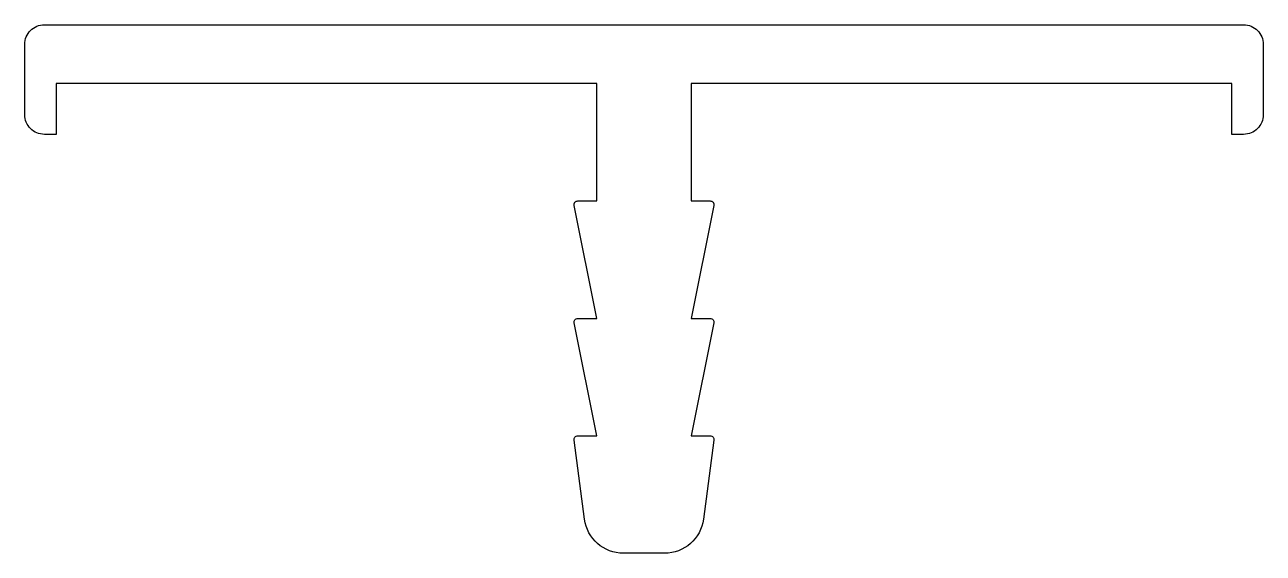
# Model space of a CAD drawing. Extents: x 1497 to 1528.6, y 151.4 to 164.9.
import ezdxf

# ---------------------------------------------------------------- set-up
doc = ezdxf.new("R2010")
doc.units = 0
doc.header["$LTSCALE"] = 15
doc.layers.get('0').update_dxf_attribs({"linetype": 'CONTINUOUS'})

msp = doc.modelspace()

# ---------------------------------------------------------------- linework, layer by layer
at = {"ltscale": 0.05}
msp.add_lwpolyline([(1513.309, 151.39), (1512.261, 151.39, -0.375902), (1511.269, 152.258), (1511, 154.277, -0.453592), (1511.099, 154.39), (1511.585, 154.39), (1511, 157.277, -0.453592), (1511.099, 157.39), (1511.585, 157.39), (1511, 160.277, -0.453592), (1511.099, 160.39), (1511.585, 160.39), (1511.585, 163.39), (1497.785, 163.39), (1497.785, 162.09), (1497.485, 162.09, -0.414214), (1496.985, 162.59), (1496.985, 164.39, -0.414214), (1497.485, 164.89), (1528.085, 164.89, -0.414214), (1528.585, 164.39), (1528.585, 162.59, -0.414214), (1528.085, 162.09), (1527.785, 162.09), (1527.785, 163.39), (1513.985, 163.39), (1513.985, 160.39), (1514.471, 160.39, -0.453592), (1514.57, 160.277), (1513.985, 157.39), (1514.471, 157.39, -0.453592), (1514.57, 157.277), (1513.985, 154.39), (1514.471, 154.39, -0.453592), (1514.57, 154.277), (1514.301, 152.258, -0.375902)], format="xyb", close=True, dxfattribs=at)

doc.saveas('drawing.dxf')
